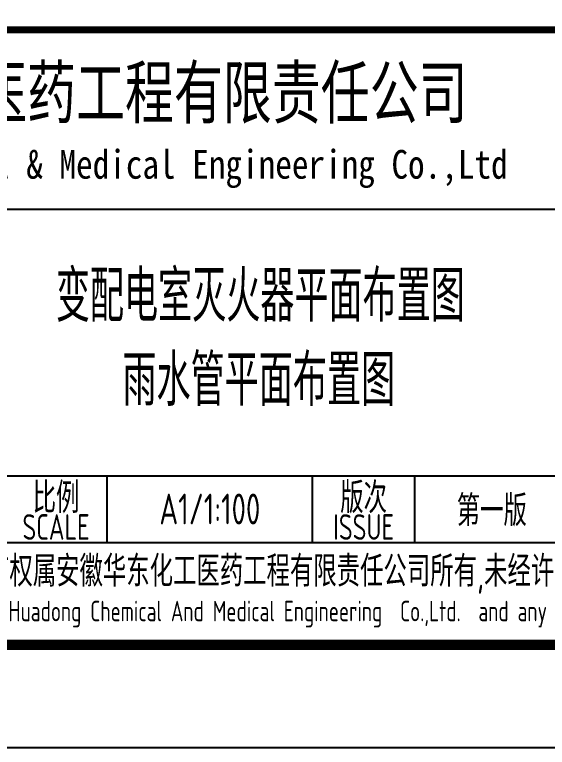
# Model space of a CAD drawing. Extents: x 5026138 to 10158928, y -750500 to -363337.
# Drawn here: x 5129471 to 5134666, y -422737 to -415589 of the extents above; entities that cross this region are included whole.
import ezdxf
from ezdxf.enums import TextEntityAlignment as Align

# ---------------------------------------------------------------- set-up
doc = ezdxf.new("R2010")
doc.units = 0
doc.header["$LTSCALE"] = 1000
doc.header["$MEASUREMENT"] = 0
doc.layers.get('0').update_dxf_attribs({"linetype": 'CONTINUOUS'})
doc.layers.add('PUB_TITLE', color=4, linetype='CONTINUOUS')
doc.styles.add('AHD', font='sceie.shx', dxfattribs={"width": 0.7, "bigfont": 'sceic.shx'})
doc.styles.add('ECEC_TQ_S', font='')
doc.styles.get('ECEC_TQ_S').set_extended_font_data('SimSun')

msp = doc.modelspace()

# ---------------------------------------------------------------- linework, layer by layer
for p, q in [((5123874.6, -417487.3), (5141874.6, -417487.3)), ((5123874.6, -420087.3), (5141874.6, -420087.3)), ((5130374.6, -420737.3), (5130374.6, -420087.3)), ((5132374.6, -420737.3), (5132374.6, -420087.3)), ((5133374.6, -420737.3), (5133374.6, -420087.3)), ((5123874.6, -420737.3), (5141874.6, -420737.3)), ((5123874.6, -421737.3), (5141874.6, -421737.3))]:
    msp.add_line(p, q)
msp.add_lwpolyline([(5141874.6, -415737.3, 70, 70, 0), (5123874.6, -415737.3, 70, 70, 0), (5123874.6, -421737.3, 0, 0, 0)], format="xyseb")
at = {"layer": 'PUB_TITLE', "color": 4}
msp.add_lwpolyline([(5058774.6, -422737.3), (5142874.6, -422737.3), (5142874.6, -363337.3), (5058774.6, -363337.3)], close=True, dxfattribs=at)
at = {"layer": 'PUB_TITLE', "color": 4, "const_width": 100}
msp.add_lwpolyline([(5061274.6, -421737.3), (5141874.6, -421737.3), (5141874.6, -364337.3), (5061274.6, -364337.3)], close=True, dxfattribs=at)

# ---------------------------------------------------------------- texts
for s, height, style, width, p in [('安徽华东化工医药工程有限责任公司', 500, 'ECEC_TQ_S', 0.7, (5130069.5, -416337.3)), ('安徽华东化工医药工程有限责任公司', 500, 'ECEC_TQ_S', 0.7, (5130069.5, -416337.3)), ('Anhui Huadong Chemical & Medical Engineering Co.,Ltd', 280, 'ECEC_TQ_S', 0.85, (5130069.5, -417087.3)), ('Anhui Huadong Chemical & Medical Engineering Co.,Ltd', 280, 'ECEC_TQ_S', 0.85, (5130069.5, -417087.3)), ('比例', 300, 'AHD', 0.8, (5129874.6, -420287.3)), ('比例', 300, 'AHD', 0.8, (5129874.6, -420287.3)), ('版次', 300, 'AHD', 0.8, (5132874.6, -420287.3)), ('版次', 300, 'AHD', 0.8, (5132874.6, -420287.3)), ('SCALE', 250, 'AHD', 0.8, (5129874.6, -420587.3)), ('SCALE', 250, 'AHD', 0.8, (5129874.6, -420587.3)), ('ISSUE', 250, 'AHD', 0.8, (5132874.6, -420587.3)), ('ISSUE', 250, 'AHD', 0.8, (5132874.6, -420587.3)), ('本文件专有权属安徽华东化工医药工程有限责任公司所有,未经许可不得复制或转让给第三方', 300, 'AHD', 0.8, (5132874.6, -421037.3)), ('本文件专有权属安徽华东化工医药工程有限责任公司所有,未经许可不得复制或转让给第三方', 300, 'AHD', 0.8, (5132874.6, -421037.3)), ('The proprietary right of this document belongs to Anhui Huadong Chemical And Medical Engineering  Co.,Ltd.  and any replication or transfer to the 3rd. side is forbidden without its permission. ', 200, 'AHD', 0.8, (5132874.6, -421437.3)), ('The proprietary right of this document belongs to Anhui Huadong Chemical And Medical Engineering  Co.,Ltd.  and any replication or transfer to the 3rd. side is forbidden without its permission. ', 200, 'AHD', 0.8, (5132874.6, -421437.3))]:
    msp.add_text(s, height=height, dxfattribs=dict(style=style, width=width)).set_placement(p, align=Align.MIDDLE)
at = {"style": 'AHD', "width": 0.7}
for s, p in [('变配电室灭火器平面布置图', (5129872.1, -418585.1)), ('雨水管平面布置图', (5130521.8, -419405.8))]:
    msp.add_text(s, height=500, dxfattribs=at).set_placement(p)
at = {"style": 'AHD', "width": 0.8}
for tag, text, p in [('第一版', '0', (5134124.6, -420412.3)), ('A1/1:100', '1:100', (5131374.6, -420412.3))]:
    msp.add_attdef(tag, text=text, height=300, dxfattribs=at).set_placement(p, align=Align.MIDDLE)

doc.saveas('drawing.dxf')
